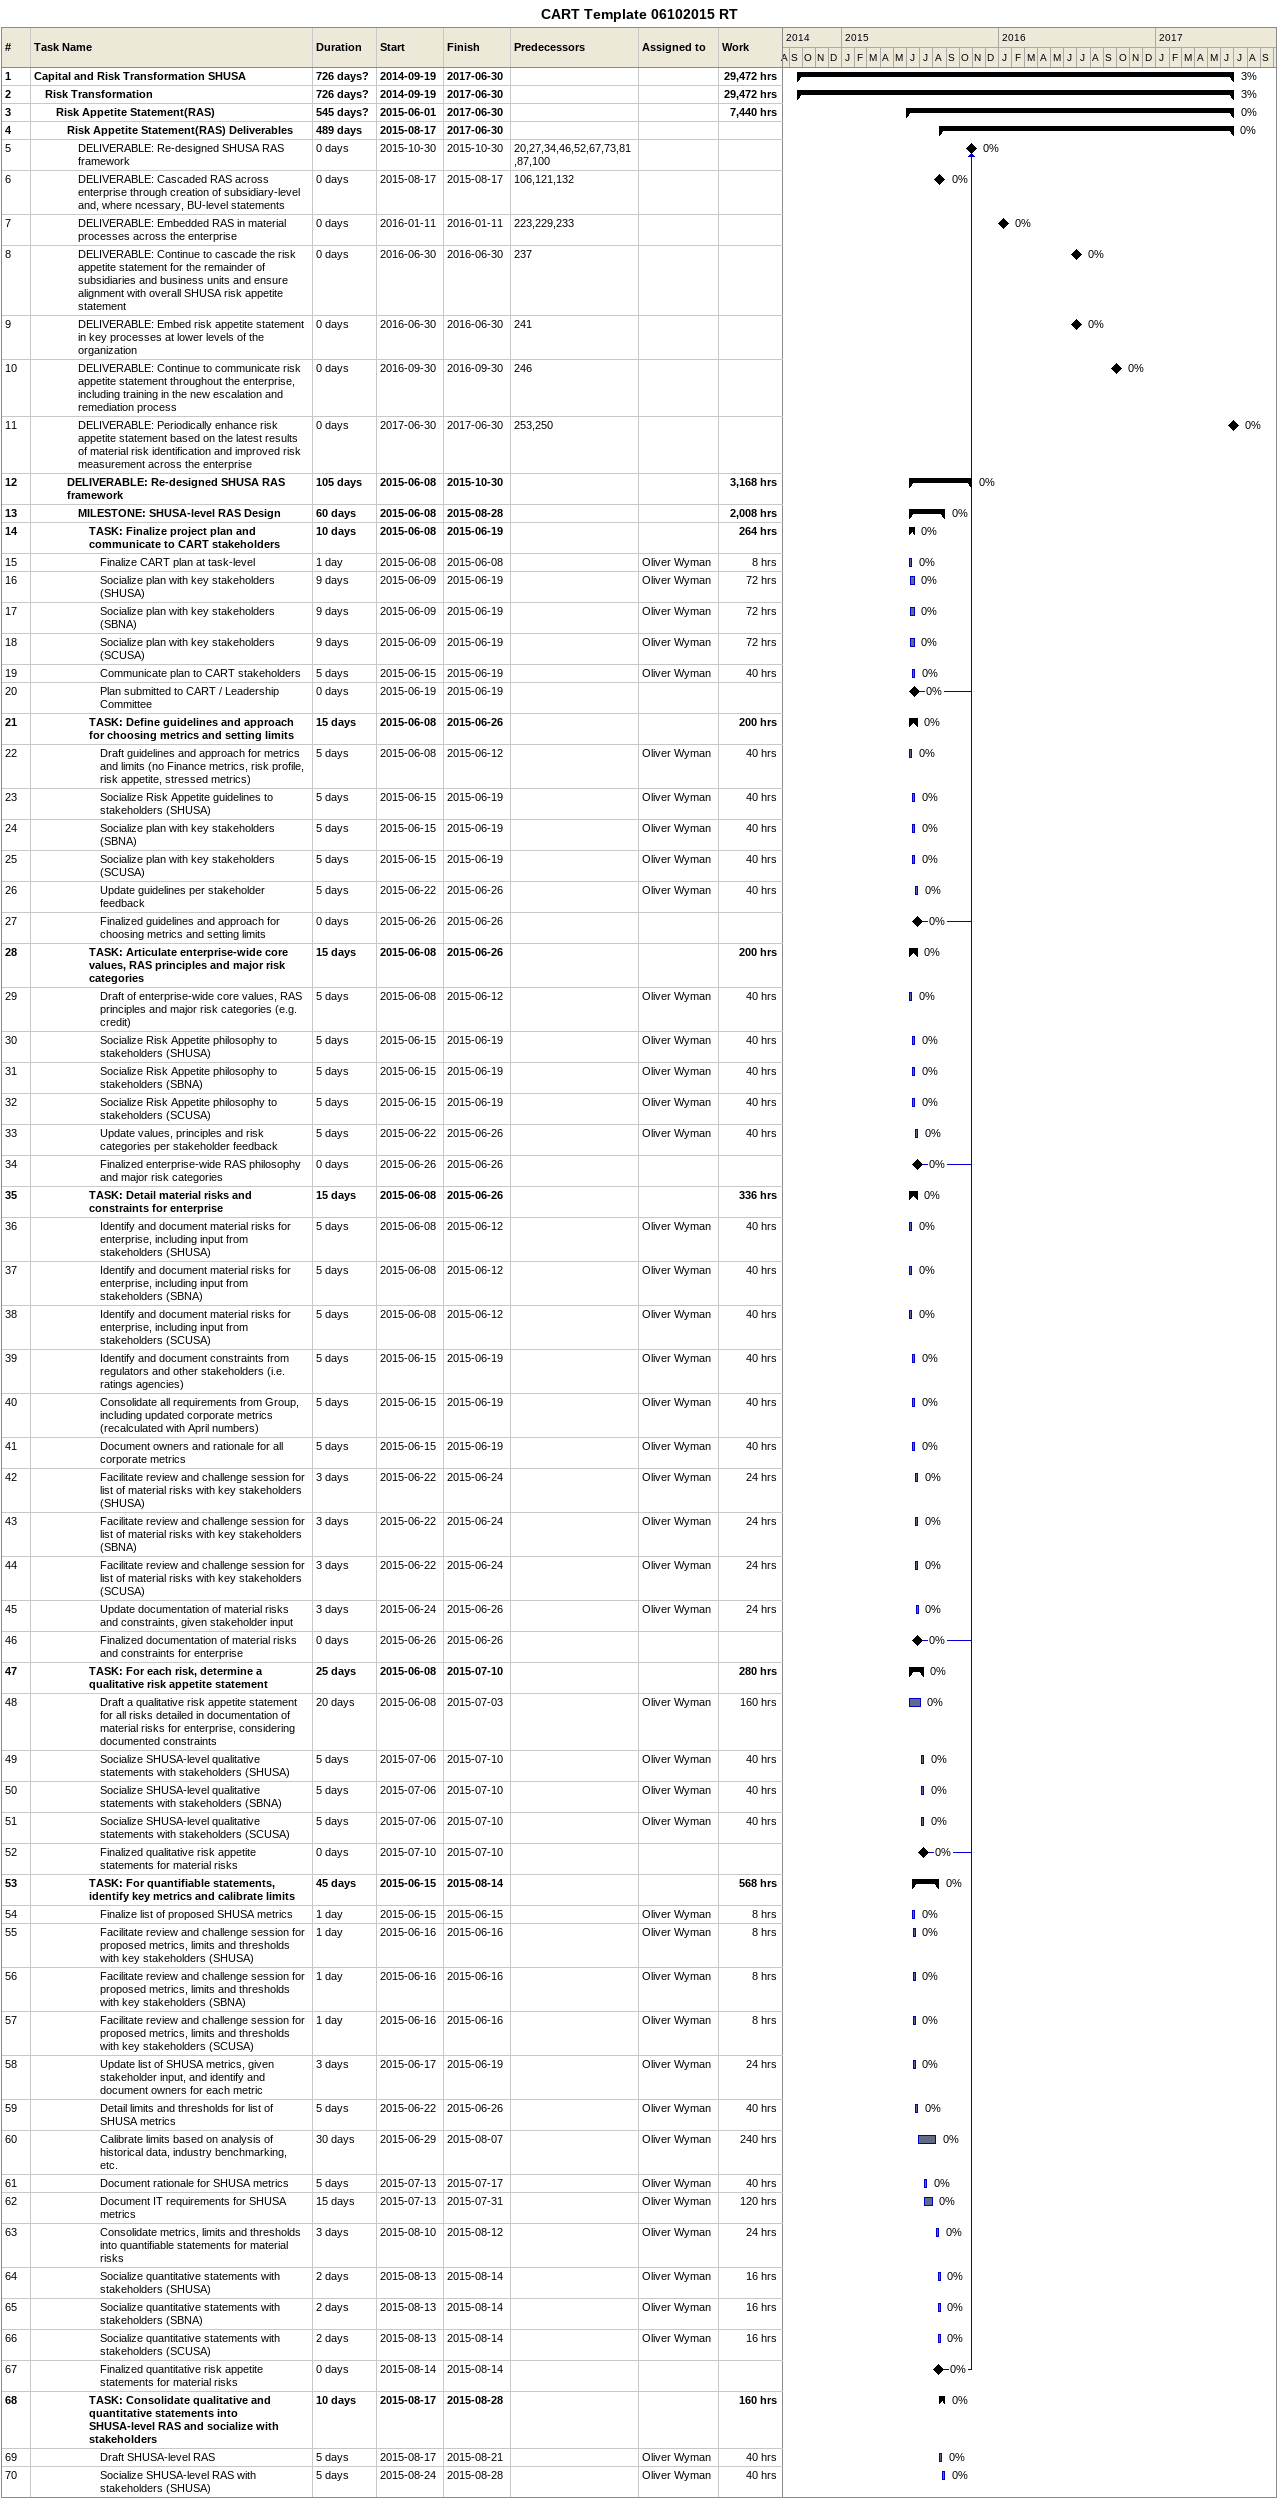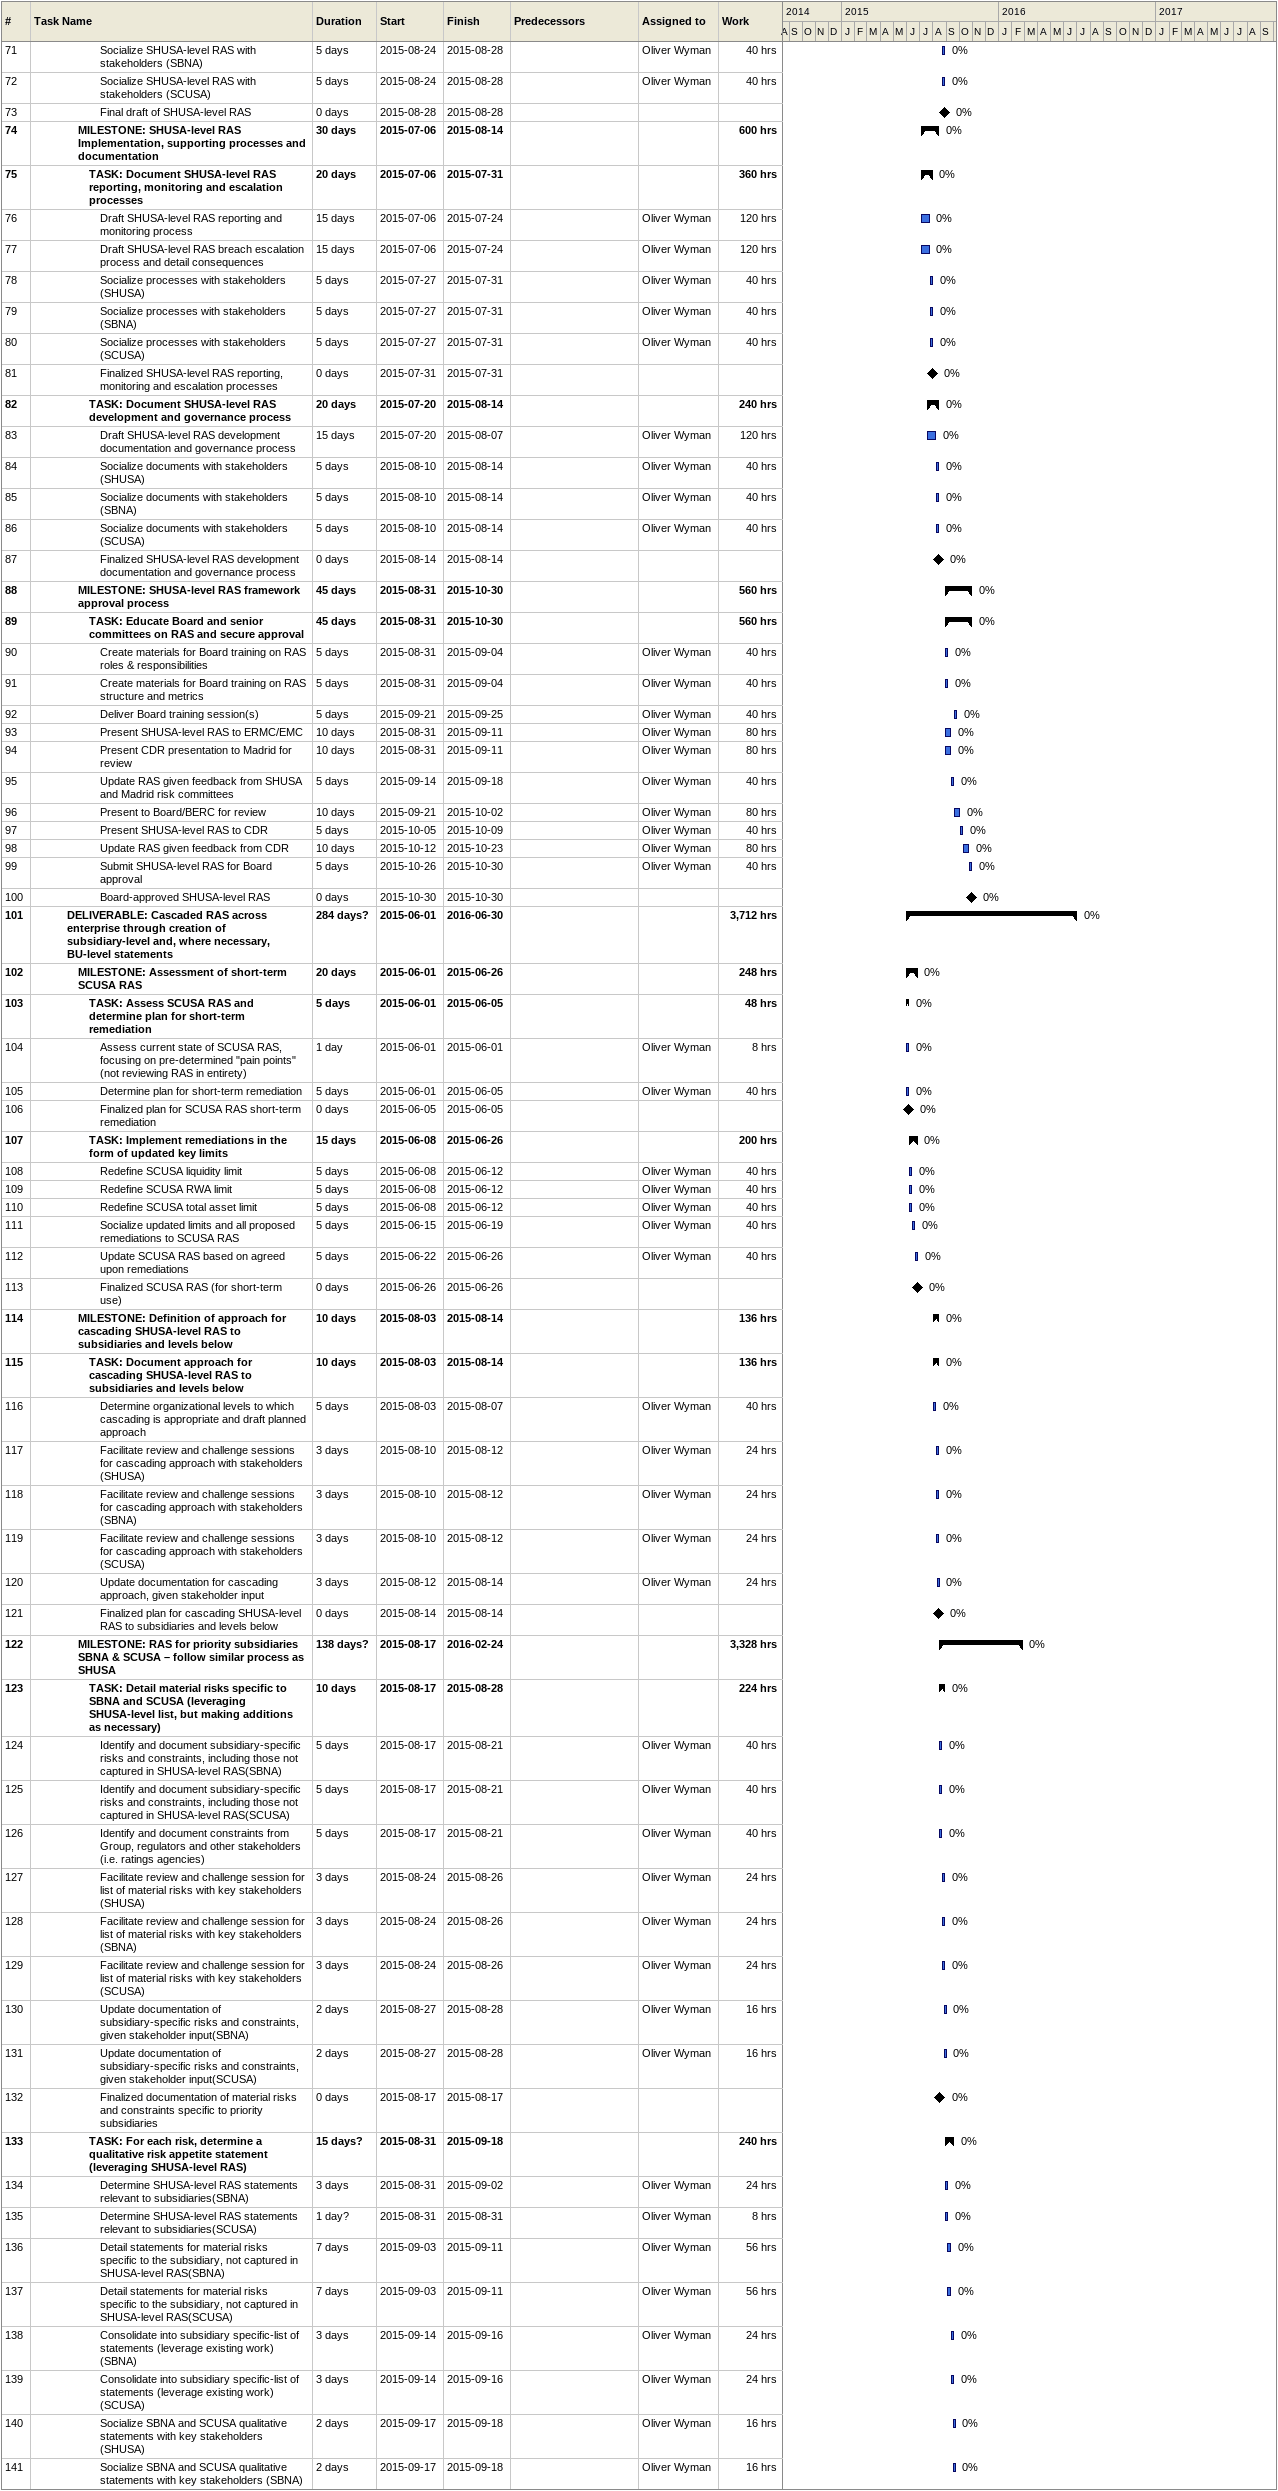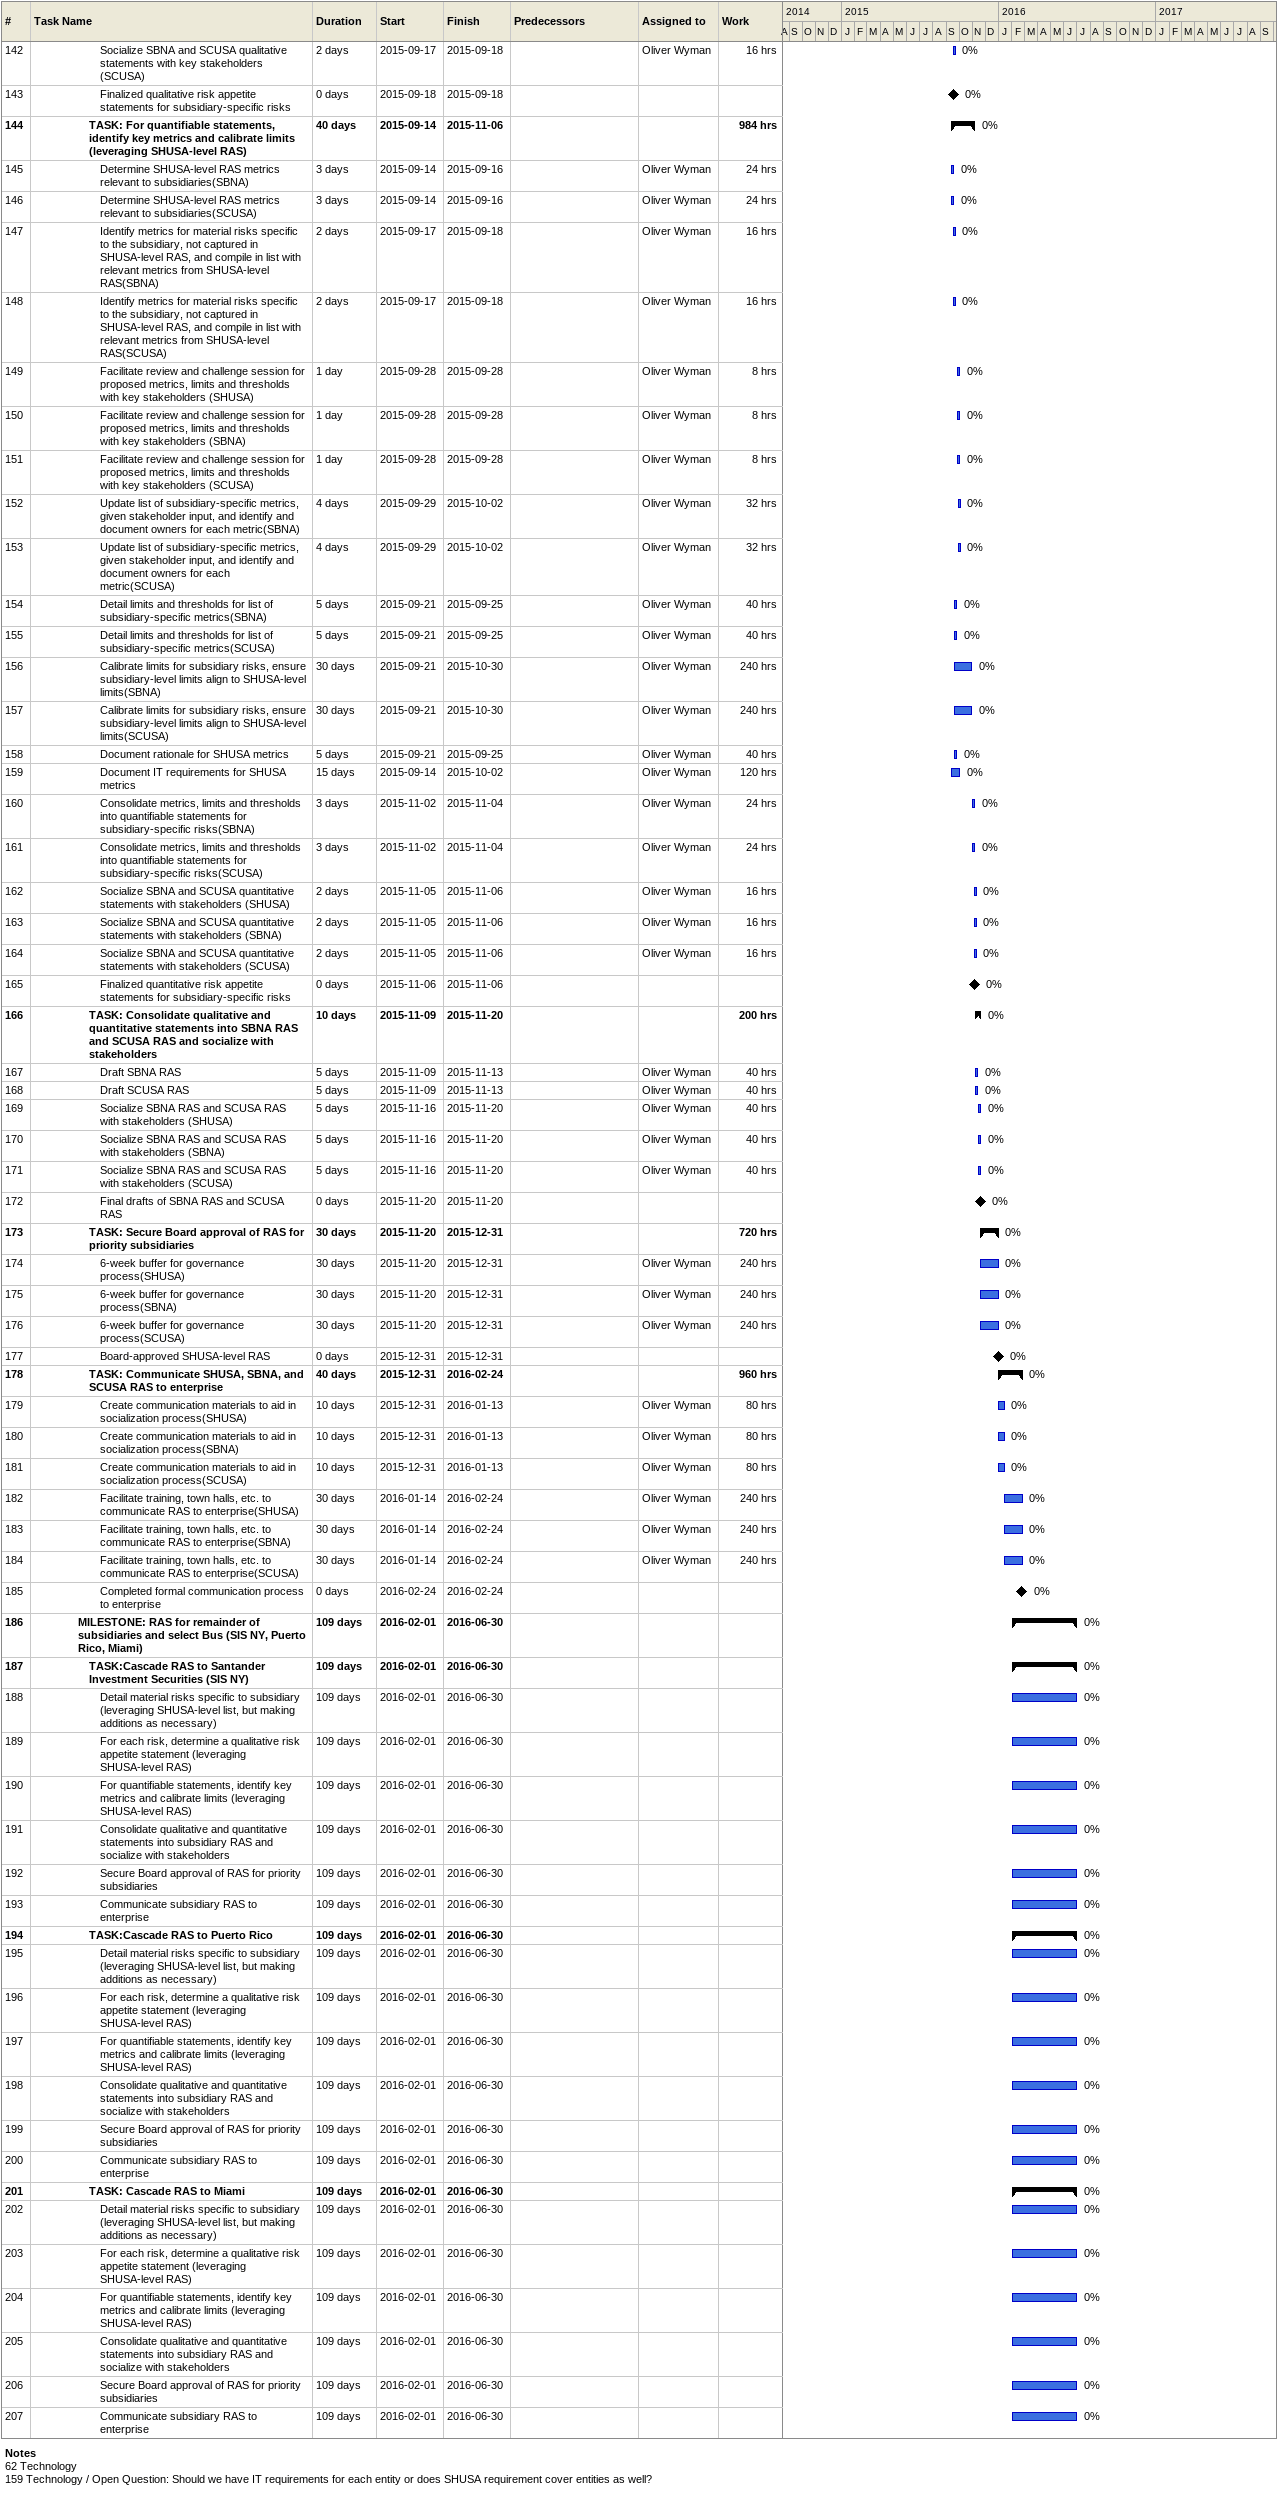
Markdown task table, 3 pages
CART Template 06102015 RT

| ID | Level | Task | Duration | Start | Finish | Predecessors | Resources | % complete | Work (h) |
|---|---|---|---|---|---|---|---|---|---|
| 1 | 1 | **Capital and Risk Transformation SHUSA** | 726d? | 2014-09-19 | 2017-06-30 |  |  | 3 | 29472 |
| 2 | 2 | **Risk Transformation** | 726d? | 2014-09-19 | 2017-06-30 |  |  | 3 | 29472 |
| 3 | 3 | **Risk Appetite Statement(RAS)** | 545d? | 2015-06-01 | 2017-06-30 |  |  | 0 | 7440 |
| 4 | 4 | **Risk Appetite Statement(RAS) Deliverables** | 489d | 2015-08-17 | 2017-06-30 |  |  | 0 |  |
| 5 | 5 | DELIVERABLE: Re-designed SHUSA RAS framework | 0d | 2015-10-30 | 2015-10-30 | 20, 27, 34, 46, 52, 67, 73, 81, 87, 100 |  | 0 |  |
| 6 | 5 | DELIVERABLE: Cascaded RAS across enterprise through creation of subsidiary-level and, where ncessary, BU-level statements | 0d | 2015-08-17 | 2015-08-17 | 106, 121, 132 |  | 0 |  |
| 7 | 5 | DELIVERABLE: Embedded RAS in material processes across the enterprise | 0d | 2016-01-11 | 2016-01-11 | 223, 229, 233 |  | 0 |  |
| 8 | 5 | DELIVERABLE: Continue to cascade the risk appetite statement for the remainder of subsidiaries and business units and ensure alignment with overall SHUSA risk appetite statement | 0d | 2016-06-30 | 2016-06-30 | 237 |  | 0 |  |
| 9 | 5 | DELIVERABLE: Embed risk appetite statement in key processes at lower levels of the organization | 0d | 2016-06-30 | 2016-06-30 | 241 |  | 0 |  |
| 10 | 5 | DELIVERABLE: Continue to communicate risk appetite statement throughout the enterprise, including training in the new escalation and remediation process | 0d | 2016-09-30 | 2016-09-30 | 246 |  | 0 |  |
| 11 | 5 | DELIVERABLE: Periodically enhance risk appetite statement based on the latest results of material risk identification and improved risk measurement across the enterprise | 0d | 2017-06-30 | 2017-06-30 | 253, 250 |  | 0 |  |
| 12 | 4 | **DELIVERABLE: Re-designed SHUSA RAS framework** | 105d | 2015-06-08 | 2015-10-30 |  |  | 0 | 3168 |
| 13 | 5 | **MILESTONE: SHUSA-level RAS Design** | 60d | 2015-06-08 | 2015-08-28 |  |  | 0 | 2008 |
| 14 | 6 | **TASK: Finalize project plan and communicate to CART stakeholders** | 10d | 2015-06-08 | 2015-06-19 |  |  | 0 | 264 |
| 15 | 7 | Finalize CART plan at task-level | 1d | 2015-06-08 | 2015-06-08 |  | Oliver Wyman | 0 | 8 |
| 16 | 7 | Socialize plan with key stakeholders (SHUSA) | 9d | 2015-06-09 | 2015-06-19 |  | Oliver Wyman | 0 | 72 |
| 17 | 7 | Socialize plan with key stakeholders (SBNA) | 9d | 2015-06-09 | 2015-06-19 |  | Oliver Wyman | 0 | 72 |
| 18 | 7 | Socialize plan with key stakeholders (SCUSA) | 9d | 2015-06-09 | 2015-06-19 |  | Oliver Wyman | 0 | 72 |
| 19 | 7 | Communicate plan to CART stakeholders | 5d | 2015-06-15 | 2015-06-19 |  | Oliver Wyman | 0 | 40 |
| 20 | 7 | Plan submitted to CART / Leadership Committee | 0d | 2015-06-19 | 2015-06-19 |  |  | 0 |  |
| 21 | 6 | **TASK: Define guidelines and approach for choosing metrics and setting limits** | 15d | 2015-06-08 | 2015-06-26 |  |  | 0 | 200 |
| 22 | 7 | Draft guidelines and approach for metrics and limits (no Finance metrics, risk profile, risk appetite, stressed metrics) | 5d | 2015-06-08 | 2015-06-12 |  | Oliver Wyman | 0 | 40 |
| 23 | 7 | Socialize Risk Appetite guidelines to stakeholders (SHUSA) | 5d | 2015-06-15 | 2015-06-19 |  | Oliver Wyman | 0 | 40 |
| 24 | 7 | Socialize plan with key stakeholders (SBNA) | 5d | 2015-06-15 | 2015-06-19 |  | Oliver Wyman | 0 | 40 |
| 25 | 7 | Socialize plan with key stakeholders (SCUSA) | 5d | 2015-06-15 | 2015-06-19 |  | Oliver Wyman | 0 | 40 |
| 26 | 7 | Update guidelines per stakeholder feedback | 5d | 2015-06-22 | 2015-06-26 |  | Oliver Wyman | 0 | 40 |
| 27 | 7 | Finalized guidelines and approach for choosing metrics and setting limits | 0d | 2015-06-26 | 2015-06-26 |  |  | 0 |  |
| 28 | 6 | **TASK: Articulate enterprise-wide core values, RAS principles and major risk categories** | 15d | 2015-06-08 | 2015-06-26 |  |  | 0 | 200 |
| 29 | 7 | Draft of enterprise-wide core values, RAS principles and major risk categories (e.g. credit) | 5d | 2015-06-08 | 2015-06-12 |  | Oliver Wyman | 0 | 40 |
| 30 | 7 | Socialize Risk Appetite philosophy to stakeholders (SHUSA) | 5d | 2015-06-15 | 2015-06-19 |  | Oliver Wyman | 0 | 40 |
| 31 | 7 | Socialize Risk Appetite philosophy to stakeholders (SBNA) | 5d | 2015-06-15 | 2015-06-19 |  | Oliver Wyman | 0 | 40 |
| 32 | 7 | Socialize Risk Appetite philosophy to stakeholders (SCUSA) | 5d | 2015-06-15 | 2015-06-19 |  | Oliver Wyman | 0 | 40 |
| 33 | 7 | Update values, principles and risk categories per stakeholder feedback | 5d | 2015-06-22 | 2015-06-26 |  | Oliver Wyman | 0 | 40 |
| 34 | 7 | Finalized enterprise-wide RAS philosophy and major risk categories | 0d | 2015-06-26 | 2015-06-26 |  |  | 0 |  |
| 35 | 6 | **TASK: Detail material risks and constraints for enterprise** | 15d | 2015-06-08 | 2015-06-26 |  |  | 0 | 336 |
| 36 | 7 | Identify and document material risks for enterprise, including input from stakeholders (SHUSA) | 5d | 2015-06-08 | 2015-06-12 |  | Oliver Wyman | 0 | 40 |
| 37 | 7 | Identify and document material risks for enterprise, including input from stakeholders (SBNA) | 5d | 2015-06-08 | 2015-06-12 |  | Oliver Wyman | 0 | 40 |
| 38 | 7 | Identify and document material risks for enterprise, including input from stakeholders (SCUSA) | 5d | 2015-06-08 | 2015-06-12 |  | Oliver Wyman | 0 | 40 |
| 39 | 7 | Identify and document constraints from regulators and other stakeholders (i.e. ratings agencies) | 5d | 2015-06-15 | 2015-06-19 |  | Oliver Wyman | 0 | 40 |
| 40 | 7 | Consolidate all requirements from Group, including updated corporate metrics (recalculated with April numbers) | 5d | 2015-06-15 | 2015-06-19 |  | Oliver Wyman | 0 | 40 |
| 41 | 7 | Document owners and rationale for all corporate metrics | 5d | 2015-06-15 | 2015-06-19 |  | Oliver Wyman | 0 | 40 |
| 42 | 7 | Facilitate review and challenge session for list of material risks with key stakeholders (SHUSA) | 3d | 2015-06-22 | 2015-06-24 |  | Oliver Wyman | 0 | 24 |
| 43 | 7 | Facilitate review and challenge session for list of material risks with key stakeholders (SBNA) | 3d | 2015-06-22 | 2015-06-24 |  | Oliver Wyman | 0 | 24 |
| 44 | 7 | Facilitate review and challenge session for list of material risks with key stakeholders (SCUSA) | 3d | 2015-06-22 | 2015-06-24 |  | Oliver Wyman | 0 | 24 |
| 45 | 7 | Update documentation of material risks and constraints, given stakeholder input | 3d | 2015-06-24 | 2015-06-26 |  | Oliver Wyman | 0 | 24 |
| 46 | 7 | Finalized documentation of material risks and constraints for enterprise | 0d | 2015-06-26 | 2015-06-26 |  |  | 0 |  |
| 47 | 6 | **TASK: For each risk, determine a qualitative risk appetite statement** | 25d | 2015-06-08 | 2015-07-10 |  |  | 0 | 280 |
| 48 | 7 | Draft a qualitative risk appetite statement for all risks detailed in documentation of material risks for enterprise, considering documented constraints | 20d | 2015-06-08 | 2015-07-03 |  | Oliver Wyman | 0 | 160 |
| 49 | 7 | Socialize SHUSA-level qualitative statements with stakeholders (SHUSA) | 5d | 2015-07-06 | 2015-07-10 |  | Oliver Wyman | 0 | 40 |
| 50 | 7 | Socialize SHUSA-level qualitative statements with stakeholders (SBNA) | 5d | 2015-07-06 | 2015-07-10 |  | Oliver Wyman | 0 | 40 |
| 51 | 7 | Socialize SHUSA-level qualitative statements with stakeholders (SCUSA) | 5d | 2015-07-06 | 2015-07-10 |  | Oliver Wyman | 0 | 40 |
| 52 | 7 | Finalized qualitative risk appetite statements for material risks | 0d | 2015-07-10 | 2015-07-10 |  |  | 0 |  |
| 53 | 6 | **TASK: For quantifiable statements, identify key metrics and calibrate limits** | 45d | 2015-06-15 | 2015-08-14 |  |  | 0 | 568 |
| 54 | 7 | Finalize list of proposed SHUSA metrics | 1d | 2015-06-15 | 2015-06-15 |  | Oliver Wyman | 0 | 8 |
| 55 | 7 | Facilitate review and challenge session for proposed metrics, limits and thresholds with key stakeholders (SHUSA) | 1d | 2015-06-16 | 2015-06-16 |  | Oliver Wyman | 0 | 8 |
| 56 | 7 | Facilitate review and challenge session for proposed metrics, limits and thresholds with key stakeholders (SBNA) | 1d | 2015-06-16 | 2015-06-16 |  | Oliver Wyman | 0 | 8 |
| 57 | 7 | Facilitate review and challenge session for proposed metrics, limits and thresholds with key stakeholders (SCUSA) | 1d | 2015-06-16 | 2015-06-16 |  | Oliver Wyman | 0 | 8 |
| 58 | 7 | Update list of SHUSA metrics, given stakeholder input, and identify and document owners for each metric | 3d | 2015-06-17 | 2015-06-19 |  | Oliver Wyman | 0 | 24 |
| 59 | 7 | Detail limits and thresholds for list of SHUSA metrics | 5d | 2015-06-22 | 2015-06-26 |  | Oliver Wyman | 0 | 40 |
| 60 | 7 | Calibrate limits based on analysis of historical data, industry benchmarking, etc. | 30d | 2015-06-29 | 2015-08-07 |  | Oliver Wyman | 0 | 240 |
| 61 | 7 | Document rationale for SHUSA metrics | 5d | 2015-07-13 | 2015-07-17 |  | Oliver Wyman | 0 | 40 |
| 62 | 7 | Document IT requirements for SHUSA metrics | 15d | 2015-07-13 | 2015-07-31 |  | Oliver Wyman | 0 | 120 |
| 63 | 7 | Consolidate metrics, limits and thresholds into quantifiable statements for material risks | 3d | 2015-08-10 | 2015-08-12 |  | Oliver Wyman | 0 | 24 |
| 64 | 7 | Socialize quantitative statements with stakeholders (SHUSA) | 2d | 2015-08-13 | 2015-08-14 |  | Oliver Wyman | 0 | 16 |
| 65 | 7 | Socialize quantitative statements with stakeholders (SBNA) | 2d | 2015-08-13 | 2015-08-14 |  | Oliver Wyman | 0 | 16 |
| 66 | 7 | Socialize quantitative statements with stakeholders (SCUSA) | 2d | 2015-08-13 | 2015-08-14 |  | Oliver Wyman | 0 | 16 |
| 67 | 7 | Finalized quantitative risk appetite statements for material risks | 0d | 2015-08-14 | 2015-08-14 |  |  | 0 |  |
| 68 | 6 | **TASK: Consolidate qualitative and quantitative statements into SHUSA-level RAS and socialize with stakeholders** | 10d | 2015-08-17 | 2015-08-28 |  |  | 0 | 160 |
| 69 | 7 | Draft SHUSA-level RAS | 5d | 2015-08-17 | 2015-08-21 |  | Oliver Wyman | 0 | 40 |
| 70 | 7 | Socialize SHUSA-level RAS with stakeholders (SHUSA) | 5d | 2015-08-24 | 2015-08-28 |  | Oliver Wyman | 0 | 40 |
| 71 | 7 | Socialize SHUSA-level RAS with stakeholders (SBNA) | 5d | 2015-08-24 | 2015-08-28 |  | Oliver Wyman | 0 | 40 |
| 72 | 7 | Socialize SHUSA-level RAS with stakeholders (SCUSA) | 5d | 2015-08-24 | 2015-08-28 |  | Oliver Wyman | 0 | 40 |
| 73 | 7 | Final draft of SHUSA-level RAS | 0d | 2015-08-28 | 2015-08-28 |  |  | 0 |  |
| 74 | 5 | **MILESTONE: SHUSA-level RAS Implementation, supporting processes and documentation** | 30d | 2015-07-06 | 2015-08-14 |  |  | 0 | 600 |
| 75 | 6 | **TASK: Document SHUSA-level RAS reporting, monitoring and escalation processes** | 20d | 2015-07-06 | 2015-07-31 |  |  | 0 | 360 |
| 76 | 7 | Draft SHUSA-level RAS reporting and monitoring process | 15d | 2015-07-06 | 2015-07-24 |  | Oliver Wyman | 0 | 120 |
| 77 | 7 | Draft SHUSA-level RAS breach escalation process and detail consequences | 15d | 2015-07-06 | 2015-07-24 |  | Oliver Wyman | 0 | 120 |
| 78 | 7 | Socialize processes with stakeholders (SHUSA) | 5d | 2015-07-27 | 2015-07-31 |  | Oliver Wyman | 0 | 40 |
| 79 | 7 | Socialize processes with stakeholders (SBNA) | 5d | 2015-07-27 | 2015-07-31 |  | Oliver Wyman | 0 | 40 |
| 80 | 7 | Socialize processes with stakeholders (SCUSA) | 5d | 2015-07-27 | 2015-07-31 |  | Oliver Wyman | 0 | 40 |
| 81 | 7 | Finalized SHUSA-level RAS reporting, monitoring and escalation processes | 0d | 2015-07-31 | 2015-07-31 |  |  | 0 |  |
| 82 | 6 | **TASK: Document SHUSA-level RAS development and governance process** | 20d | 2015-07-20 | 2015-08-14 |  |  | 0 | 240 |
| 83 | 7 | Draft SHUSA-level RAS development documentation and governance process | 15d | 2015-07-20 | 2015-08-07 |  | Oliver Wyman | 0 | 120 |
| 84 | 7 | Socialize documents with stakeholders (SHUSA) | 5d | 2015-08-10 | 2015-08-14 |  | Oliver Wyman | 0 | 40 |
| 85 | 7 | Socialize documents with stakeholders (SBNA) | 5d | 2015-08-10 | 2015-08-14 |  | Oliver Wyman | 0 | 40 |
| 86 | 7 | Socialize documents with stakeholders (SCUSA) | 5d | 2015-08-10 | 2015-08-14 |  | Oliver Wyman | 0 | 40 |
| 87 | 7 | Finalized SHUSA-level RAS development documentation and governance process | 0d | 2015-08-14 | 2015-08-14 |  |  | 0 |  |
| 88 | 5 | **MILESTONE: SHUSA-level RAS framework approval process** | 45d | 2015-08-31 | 2015-10-30 |  |  | 0 | 560 |
| 89 | 6 | **TASK: Educate Board and senior committees on RAS and secure approval** | 45d | 2015-08-31 | 2015-10-30 |  |  | 0 | 560 |
| 90 | 7 | Create materials for Board training on RAS roles & responsibilities | 5d | 2015-08-31 | 2015-09-04 |  | Oliver Wyman | 0 | 40 |
| 91 | 7 | Create materials for Board training on RAS structure and metrics | 5d | 2015-08-31 | 2015-09-04 |  | Oliver Wyman | 0 | 40 |
| 92 | 7 | Deliver Board training session(s) | 5d | 2015-09-21 | 2015-09-25 |  | Oliver Wyman | 0 | 40 |
| 93 | 7 | Present SHUSA-level RAS to ERMC/EMC | 10d | 2015-08-31 | 2015-09-11 |  | Oliver Wyman | 0 | 80 |
| 94 | 7 | Present CDR presentation to Madrid for review | 10d | 2015-08-31 | 2015-09-11 |  | Oliver Wyman | 0 | 80 |
| 95 | 7 | Update RAS given feedback from SHUSA and Madrid risk committees | 5d | 2015-09-14 | 2015-09-18 |  | Oliver Wyman | 0 | 40 |
| 96 | 7 | Present to Board/BERC for review | 10d | 2015-09-21 | 2015-10-02 |  | Oliver Wyman | 0 | 80 |
| 97 | 7 | Present SHUSA-level RAS to CDR | 5d | 2015-10-05 | 2015-10-09 |  | Oliver Wyman | 0 | 40 |
| 98 | 7 | Update RAS given feedback from CDR | 10d | 2015-10-12 | 2015-10-23 |  | Oliver Wyman | 0 | 80 |
| 99 | 7 | Submit SHUSA-level RAS for Board approval | 5d | 2015-10-26 | 2015-10-30 |  | Oliver Wyman | 0 | 40 |
| 100 | 7 | Board-approved SHUSA-level RAS | 0d | 2015-10-30 | 2015-10-30 |  |  | 0 |  |
| 101 | 4 | **DELIVERABLE: Cascaded RAS across enterprise through creation of subsidiary-level and, where necessary, BU-level statements** | 284d? | 2015-06-01 | 2016-06-30 |  |  | 0 | 3712 |
| 102 | 5 | **MILESTONE: Assessment of short-term SCUSA RAS** | 20d | 2015-06-01 | 2015-06-26 |  |  | 0 | 248 |
| 103 | 6 | **TASK: Assess SCUSA RAS and determine plan for short-term remediation** | 5d | 2015-06-01 | 2015-06-05 |  |  | 0 | 48 |
| 104 | 7 | Assess current state of SCUSA RAS, focusing on pre-determined "pain points" (not reviewing RAS in entirety) | 1d | 2015-06-01 | 2015-06-01 |  | Oliver Wyman | 0 | 8 |
| 105 | 7 | Determine plan for short-term remediation | 5d | 2015-06-01 | 2015-06-05 |  | Oliver Wyman | 0 | 40 |
| 106 | 7 | Finalized plan for SCUSA RAS short-term remediation | 0d | 2015-06-05 | 2015-06-05 |  |  | 0 |  |
| 107 | 6 | **TASK: Implement remediations in the form of updated key limits** | 15d | 2015-06-08 | 2015-06-26 |  |  | 0 | 200 |
| 108 | 7 | Redefine SCUSA liquidity limit | 5d | 2015-06-08 | 2015-06-12 |  | Oliver Wyman | 0 | 40 |
| 109 | 7 | Redefine SCUSA RWA limit | 5d | 2015-06-08 | 2015-06-12 |  | Oliver Wyman | 0 | 40 |
| 110 | 7 | Redefine SCUSA total asset limit | 5d | 2015-06-08 | 2015-06-12 |  | Oliver Wyman | 0 | 40 |
| 111 | 7 | Socialize updated limits and all proposed remediations to SCUSA RAS | 5d | 2015-06-15 | 2015-06-19 |  | Oliver Wyman | 0 | 40 |
| 112 | 7 | Update SCUSA RAS based on agreed upon remediations | 5d | 2015-06-22 | 2015-06-26 |  | Oliver Wyman | 0 | 40 |
| 113 | 7 | Finalized SCUSA RAS (for short-term use) | 0d | 2015-06-26 | 2015-06-26 |  |  | 0 |  |
| 114 | 5 | **MILESTONE: Definition of approach for cascading SHUSA-level RAS to subsidiaries and levels below** | 10d | 2015-08-03 | 2015-08-14 |  |  | 0 | 136 |
| 115 | 6 | **TASK: Document approach for cascading SHUSA-level RAS to subsidiaries and levels below** | 10d | 2015-08-03 | 2015-08-14 |  |  | 0 | 136 |
| 116 | 7 | Determine organizational levels to which cascading is appropriate and draft planned approach | 5d | 2015-08-03 | 2015-08-07 |  | Oliver Wyman | 0 | 40 |
| 117 | 7 | Facilitate review and challenge sessions for cascading approach with stakeholders (SHUSA) | 3d | 2015-08-10 | 2015-08-12 |  | Oliver Wyman | 0 | 24 |
| 118 | 7 | Facilitate review and challenge sessions for cascading approach with stakeholders (SBNA) | 3d | 2015-08-10 | 2015-08-12 |  | Oliver Wyman | 0 | 24 |
| 119 | 7 | Facilitate review and challenge sessions for cascading approach with stakeholders (SCUSA) | 3d | 2015-08-10 | 2015-08-12 |  | Oliver Wyman | 0 | 24 |
| 120 | 7 | Update documentation for cascading approach, given stakeholder input | 3d | 2015-08-12 | 2015-08-14 |  | Oliver Wyman | 0 | 24 |
| 121 | 7 | Finalized plan for cascading SHUSA-level RAS to subsidiaries and levels below | 0d | 2015-08-14 | 2015-08-14 |  |  | 0 |  |
| 122 | 5 | **MILESTONE: RAS for priority subsidiaries SBNA & SCUSA – follow similar process as SHUSA** | 138d? | 2015-08-17 | 2016-02-24 |  |  | 0 | 3328 |
| 123 | 6 | **TASK: Detail material risks specific to SBNA and SCUSA (leveraging SHUSA-level list, but making additions as necessary)** | 10d | 2015-08-17 | 2015-08-28 |  |  | 0 | 224 |
| 124 | 7 | Identify and document subsidiary-specific risks and constraints, including those not captured in SHUSA-level RAS(SBNA) | 5d | 2015-08-17 | 2015-08-21 |  | Oliver Wyman | 0 | 40 |
| 125 | 7 | Identify and document subsidiary-specific risks and constraints, including those not captured in SHUSA-level RAS(SCUSA) | 5d | 2015-08-17 | 2015-08-21 |  | Oliver Wyman | 0 | 40 |
| 126 | 7 | Identify and document constraints from Group, regulators and other stakeholders (i.e. ratings agencies) | 5d | 2015-08-17 | 2015-08-21 |  | Oliver Wyman | 0 | 40 |
| 127 | 7 | Facilitate review and challenge session for list of material risks with key stakeholders (SHUSA) | 3d | 2015-08-24 | 2015-08-26 |  | Oliver Wyman | 0 | 24 |
| 128 | 7 | Facilitate review and challenge session for list of material risks with key stakeholders (SBNA) | 3d | 2015-08-24 | 2015-08-26 |  | Oliver Wyman | 0 | 24 |
| 129 | 7 | Facilitate review and challenge session for list of material risks with key stakeholders (SCUSA) | 3d | 2015-08-24 | 2015-08-26 |  | Oliver Wyman | 0 | 24 |
| 130 | 7 | Update documentation of subsidiary-specific risks and constraints, given stakeholder input(SBNA) | 2d | 2015-08-27 | 2015-08-28 |  | Oliver Wyman | 0 | 16 |
| 131 | 7 | Update documentation of subsidiary-specific risks and constraints, given stakeholder input(SCUSA) | 2d | 2015-08-27 | 2015-08-28 |  | Oliver Wyman | 0 | 16 |
| 132 | 7 | Finalized documentation of material risks and constraints specific to priority subsidiaries | 0d | 2015-08-17 | 2015-08-17 |  |  | 0 |  |
| 133 | 6 | **TASK: For each risk, determine a qualitative risk appetite statement (leveraging SHUSA-level RAS)** | 15d? | 2015-08-31 | 2015-09-18 |  |  | 0 | 240 |
| 134 | 7 | Determine SHUSA-level RAS statements relevant to subsidiaries(SBNA) | 3d | 2015-08-31 | 2015-09-02 |  | Oliver Wyman | 0 | 24 |
| 135 | 7 | Determine SHUSA-level RAS statements relevant to subsidiaries(SCUSA) | 1d? | 2015-08-31 | 2015-08-31 |  | Oliver Wyman | 0 | 8 |
| 136 | 7 | Detail statements for material risks specific to the subsidiary, not captured in SHUSA-level RAS(SBNA) | 7d | 2015-09-03 | 2015-09-11 |  | Oliver Wyman | 0 | 56 |
| 137 | 7 | Detail statements for material risks specific to the subsidiary, not captured in SHUSA-level RAS(SCUSA) | 7d | 2015-09-03 | 2015-09-11 |  | Oliver Wyman | 0 | 56 |
| 138 | 7 | Consolidate into subsidiary specific-list of statements (leverage existing work) (SBNA) | 3d | 2015-09-14 | 2015-09-16 |  | Oliver Wyman | 0 | 24 |
| 139 | 7 | Consolidate into subsidiary specific-list of statements (leverage existing work) (SCUSA) | 3d | 2015-09-14 | 2015-09-16 |  | Oliver Wyman | 0 | 24 |
| 140 | 7 | Socialize SBNA and SCUSA qualitative statements with key stakeholders (SHUSA) | 2d | 2015-09-17 | 2015-09-18 |  | Oliver Wyman | 0 | 16 |
| 141 | 7 | Socialize SBNA and SCUSA qualitative statements with key stakeholders (SBNA) | 2d | 2015-09-17 | 2015-09-18 |  | Oliver Wyman | 0 | 16 |
| 142 | 7 | Socialize SBNA and SCUSA qualitative statements with key stakeholders (SCUSA) | 2d | 2015-09-17 | 2015-09-18 |  | Oliver Wyman | 0 | 16 |
| 143 | 7 | Finalized qualitative risk appetite statements for subsidiary-specific risks | 0d | 2015-09-18 | 2015-09-18 |  |  | 0 |  |
| 144 | 6 | **TASK: For quantifiable statements, identify key metrics and calibrate limits (leveraging SHUSA-level RAS)** | 40d | 2015-09-14 | 2015-11-06 |  |  | 0 | 984 |
| 145 | 7 | Determine SHUSA-level RAS metrics relevant to subsidiaries(SBNA) | 3d | 2015-09-14 | 2015-09-16 |  | Oliver Wyman | 0 | 24 |
| 146 | 7 | Determine SHUSA-level RAS metrics relevant to subsidiaries(SCUSA) | 3d | 2015-09-14 | 2015-09-16 |  | Oliver Wyman | 0 | 24 |
| 147 | 7 | Identify metrics for material risks specific to the subsidiary, not captured in SHUSA-level RAS, and compile in list with relevant metrics from SHUSA-level RAS(SBNA) | 2d | 2015-09-17 | 2015-09-18 |  | Oliver Wyman | 0 | 16 |
| 148 | 7 | Identify metrics for material risks specific to the subsidiary, not captured in SHUSA-level RAS, and compile in list with relevant metrics from SHUSA-level RAS(SCUSA) | 2d | 2015-09-17 | 2015-09-18 |  | Oliver Wyman | 0 | 16 |
| 149 | 7 | Facilitate review and challenge session for proposed metrics, limits and thresholds with key stakeholders (SHUSA) | 1d | 2015-09-28 | 2015-09-28 |  | Oliver Wyman | 0 | 8 |
| 150 | 7 | Facilitate review and challenge session for proposed metrics, limits and thresholds with key stakeholders (SBNA) | 1d | 2015-09-28 | 2015-09-28 |  | Oliver Wyman | 0 | 8 |
| 151 | 7 | Facilitate review and challenge session for proposed metrics, limits and thresholds with key stakeholders (SCUSA) | 1d | 2015-09-28 | 2015-09-28 |  | Oliver Wyman | 0 | 8 |
| 152 | 7 | Update list of subsidiary-specific metrics, given stakeholder input, and identify and document owners for each metric(SBNA) | 4d | 2015-09-29 | 2015-10-02 |  | Oliver Wyman | 0 | 32 |
| 153 | 7 | Update list of subsidiary-specific metrics, given stakeholder input, and identify and document owners for each metric(SCUSA) | 4d | 2015-09-29 | 2015-10-02 |  | Oliver Wyman | 0 | 32 |
| 154 | 7 | Detail limits and thresholds for list of subsidiary-specific metrics(SBNA) | 5d | 2015-09-21 | 2015-09-25 |  | Oliver Wyman | 0 | 40 |
| 155 | 7 | Detail limits and thresholds for list of subsidiary-specific metrics(SCUSA) | 5d | 2015-09-21 | 2015-09-25 |  | Oliver Wyman | 0 | 40 |
| 156 | 7 | Calibrate limits for subsidiary risks, ensure subsidiary-level limits align to SHUSA-level limits(SBNA) | 30d | 2015-09-21 | 2015-10-30 |  | Oliver Wyman | 0 | 240 |
| 157 | 7 | Calibrate limits for subsidiary risks, ensure subsidiary-level limits align to SHUSA-level limits(SCUSA) | 30d | 2015-09-21 | 2015-10-30 |  | Oliver Wyman | 0 | 240 |
| 158 | 7 | Document rationale for SHUSA metrics | 5d | 2015-09-21 | 2015-09-25 |  | Oliver Wyman | 0 | 40 |
| 159 | 7 | Document IT requirements for SHUSA metrics | 15d | 2015-09-14 | 2015-10-02 |  | Oliver Wyman | 0 | 120 |
| 160 | 7 | Consolidate metrics, limits and thresholds into quantifiable statements for subsidiary-specific risks(SBNA) | 3d | 2015-11-02 | 2015-11-04 |  | Oliver Wyman | 0 | 24 |
| 161 | 7 | Consolidate metrics, limits and thresholds into quantifiable statements for subsidiary-specific risks(SCUSA) | 3d | 2015-11-02 | 2015-11-04 |  | Oliver Wyman | 0 | 24 |
| 162 | 7 | Socialize SBNA and SCUSA quantitative statements with stakeholders (SHUSA) | 2d | 2015-11-05 | 2015-11-06 |  | Oliver Wyman | 0 | 16 |
| 163 | 7 | Socialize SBNA and SCUSA quantitative statements with stakeholders (SBNA) | 2d | 2015-11-05 | 2015-11-06 |  | Oliver Wyman | 0 | 16 |
| 164 | 7 | Socialize SBNA and SCUSA quantitative statements with stakeholders (SCUSA) | 2d | 2015-11-05 | 2015-11-06 |  | Oliver Wyman | 0 | 16 |
| 165 | 7 | Finalized quantitative risk appetite statements for subsidiary-specific risks | 0d | 2015-11-06 | 2015-11-06 |  |  | 0 |  |
| 166 | 6 | **TASK: Consolidate qualitative and quantitative statements into SBNA RAS and SCUSA RAS and socialize with stakeholders** | 10d | 2015-11-09 | 2015-11-20 |  |  | 0 | 200 |
| 167 | 7 | Draft SBNA RAS | 5d | 2015-11-09 | 2015-11-13 |  | Oliver Wyman | 0 | 40 |
| 168 | 7 | Draft SCUSA RAS | 5d | 2015-11-09 | 2015-11-13 |  | Oliver Wyman | 0 | 40 |
| 169 | 7 | Socialize SBNA RAS and SCUSA RAS with stakeholders (SHUSA) | 5d | 2015-11-16 | 2015-11-20 |  | Oliver Wyman | 0 | 40 |
| 170 | 7 | Socialize SBNA RAS and SCUSA RAS with stakeholders (SBNA) | 5d | 2015-11-16 | 2015-11-20 |  | Oliver Wyman | 0 | 40 |
| 171 | 7 | Socialize SBNA RAS and SCUSA RAS with stakeholders (SCUSA) | 5d | 2015-11-16 | 2015-11-20 |  | Oliver Wyman | 0 | 40 |
| 172 | 7 | Final drafts of SBNA RAS and SCUSA RAS | 0d | 2015-11-20 | 2015-11-20 |  |  | 0 |  |
| 173 | 6 | **TASK: Secure Board approval of RAS for priority subsidiaries** | 30d | 2015-11-20 | 2015-12-31 |  |  | 0 | 720 |
| 174 | 7 | 6-week buffer for governance process(SHUSA) | 30d | 2015-11-20 | 2015-12-31 |  | Oliver Wyman | 0 | 240 |
| 175 | 7 | 6-week buffer for governance process(SBNA) | 30d | 2015-11-20 | 2015-12-31 |  | Oliver Wyman | 0 | 240 |
| 176 | 7 | 6-week buffer for governance process(SCUSA) | 30d | 2015-11-20 | 2015-12-31 |  | Oliver Wyman | 0 | 240 |
| 177 | 7 | Board-approved SHUSA-level RAS | 0d | 2015-12-31 | 2015-12-31 |  |  | 0 |  |
| 178 | 6 | **TASK: Communicate SHUSA, SBNA, and SCUSA RAS to enterprise** | 40d | 2015-12-31 | 2016-02-24 |  |  | 0 | 960 |
| 179 | 7 | Create communication materials to aid in socialization process(SHUSA) | 10d | 2015-12-31 | 2016-01-13 |  | Oliver Wyman | 0 | 80 |
| 180 | 7 | Create communication materials to aid in socialization process(SBNA) | 10d | 2015-12-31 | 2016-01-13 |  | Oliver Wyman | 0 | 80 |
| 181 | 7 | Create communication materials to aid in socialization process(SCUSA) | 10d | 2015-12-31 | 2016-01-13 |  | Oliver Wyman | 0 | 80 |
| 182 | 7 | Facilitate training, town halls, etc. to communicate RAS to enterprise(SHUSA) | 30d | 2016-01-14 | 2016-02-24 |  | Oliver Wyman | 0 | 240 |
| 183 | 7 | Facilitate training, town halls, etc. to communicate RAS to enterprise(SBNA) | 30d | 2016-01-14 | 2016-02-24 |  | Oliver Wyman | 0 | 240 |
| 184 | 7 | Facilitate training, town halls, etc. to communicate RAS to enterprise(SCUSA) | 30d | 2016-01-14 | 2016-02-24 |  | Oliver Wyman | 0 | 240 |
| 185 | 7 | Completed formal communication process to enterprise | 0d | 2016-02-24 | 2016-02-24 |  |  | 0 |  |
| 186 | 5 | **MILESTONE: RAS for remainder of subsidiaries and select Bus (SIS NY, Puerto Rico, Miami)** | 109d | 2016-02-01 | 2016-06-30 |  |  | 0 |  |
| 187 | 6 | **TASK:Cascade RAS to Santander Investment Securities (SIS NY)** | 109d | 2016-02-01 | 2016-06-30 |  |  | 0 |  |
| 188 | 7 | Detail material risks specific to subsidiary (leveraging SHUSA-level list, but making additions as necessary) | 109d | 2016-02-01 | 2016-06-30 |  |  | 0 |  |
| 189 | 7 | For each risk, determine a qualitative risk appetite statement (leveraging SHUSA-level RAS) | 109d | 2016-02-01 | 2016-06-30 |  |  | 0 |  |
| 190 | 7 | For quantifiable statements, identify key metrics and calibrate limits (leveraging SHUSA-level RAS) | 109d | 2016-02-01 | 2016-06-30 |  |  | 0 |  |
| 191 | 7 | Consolidate qualitative and quantitative statements into subsidiary RAS and socialize with stakeholders | 109d | 2016-02-01 | 2016-06-30 |  |  | 0 |  |
| 192 | 7 | Secure Board approval of RAS for priority subsidiaries | 109d | 2016-02-01 | 2016-06-30 |  |  | 0 |  |
| 193 | 7 | Communicate subsidiary RAS to enterprise | 109d | 2016-02-01 | 2016-06-30 |  |  | 0 |  |
| 194 | 6 | **TASK:Cascade RAS to Puerto Rico** | 109d | 2016-02-01 | 2016-06-30 |  |  | 0 |  |
| 195 | 7 | Detail material risks specific to subsidiary (leveraging SHUSA-level list, but making additions as necessary) | 109d | 2016-02-01 | 2016-06-30 |  |  | 0 |  |
| 196 | 7 | For each risk, determine a qualitative risk appetite statement (leveraging SHUSA-level RAS) | 109d | 2016-02-01 | 2016-06-30 |  |  | 0 |  |
| 197 | 7 | For quantifiable statements, identify key metrics and calibrate limits (leveraging SHUSA-level RAS) | 109d | 2016-02-01 | 2016-06-30 |  |  | 0 |  |
| 198 | 7 | Consolidate qualitative and quantitative statements into subsidiary RAS and socialize with stakeholders | 109d | 2016-02-01 | 2016-06-30 |  |  | 0 |  |
| 199 | 7 | Secure Board approval of RAS for priority subsidiaries | 109d | 2016-02-01 | 2016-06-30 |  |  | 0 |  |
| 200 | 7 | Communicate subsidiary RAS to enterprise | 109d | 2016-02-01 | 2016-06-30 |  |  | 0 |  |
| 201 | 6 | **TASK: Cascade RAS to Miami** | 109d | 2016-02-01 | 2016-06-30 |  |  | 0 |  |
| 202 | 7 | Detail material risks specific to subsidiary (leveraging SHUSA-level list, but making additions as necessary) | 109d | 2016-02-01 | 2016-06-30 |  |  | 0 |  |
| 203 | 7 | For each risk, determine a qualitative risk appetite statement (leveraging SHUSA-level RAS) | 109d | 2016-02-01 | 2016-06-30 |  |  | 0 |  |
| 204 | 7 | For quantifiable statements, identify key metrics and calibrate limits (leveraging SHUSA-level RAS) | 109d | 2016-02-01 | 2016-06-30 |  |  | 0 |  |
| 205 | 7 | Consolidate qualitative and quantitative statements into subsidiary RAS and socialize with stakeholders | 109d | 2016-02-01 | 2016-06-30 |  |  | 0 |  |
| 206 | 7 | Secure Board approval of RAS for priority subsidiaries | 109d | 2016-02-01 | 2016-06-30 |  |  | 0 |  |
| 207 | 7 | Communicate subsidiary RAS to enterprise | 109d | 2016-02-01 | 2016-06-30 |  |  | 0 |  |

Notes
- 62: Technology
- 159: Technology / Open Question: Should we have IT requirements for each entity or does SHUSA requirement cover entities as well?
